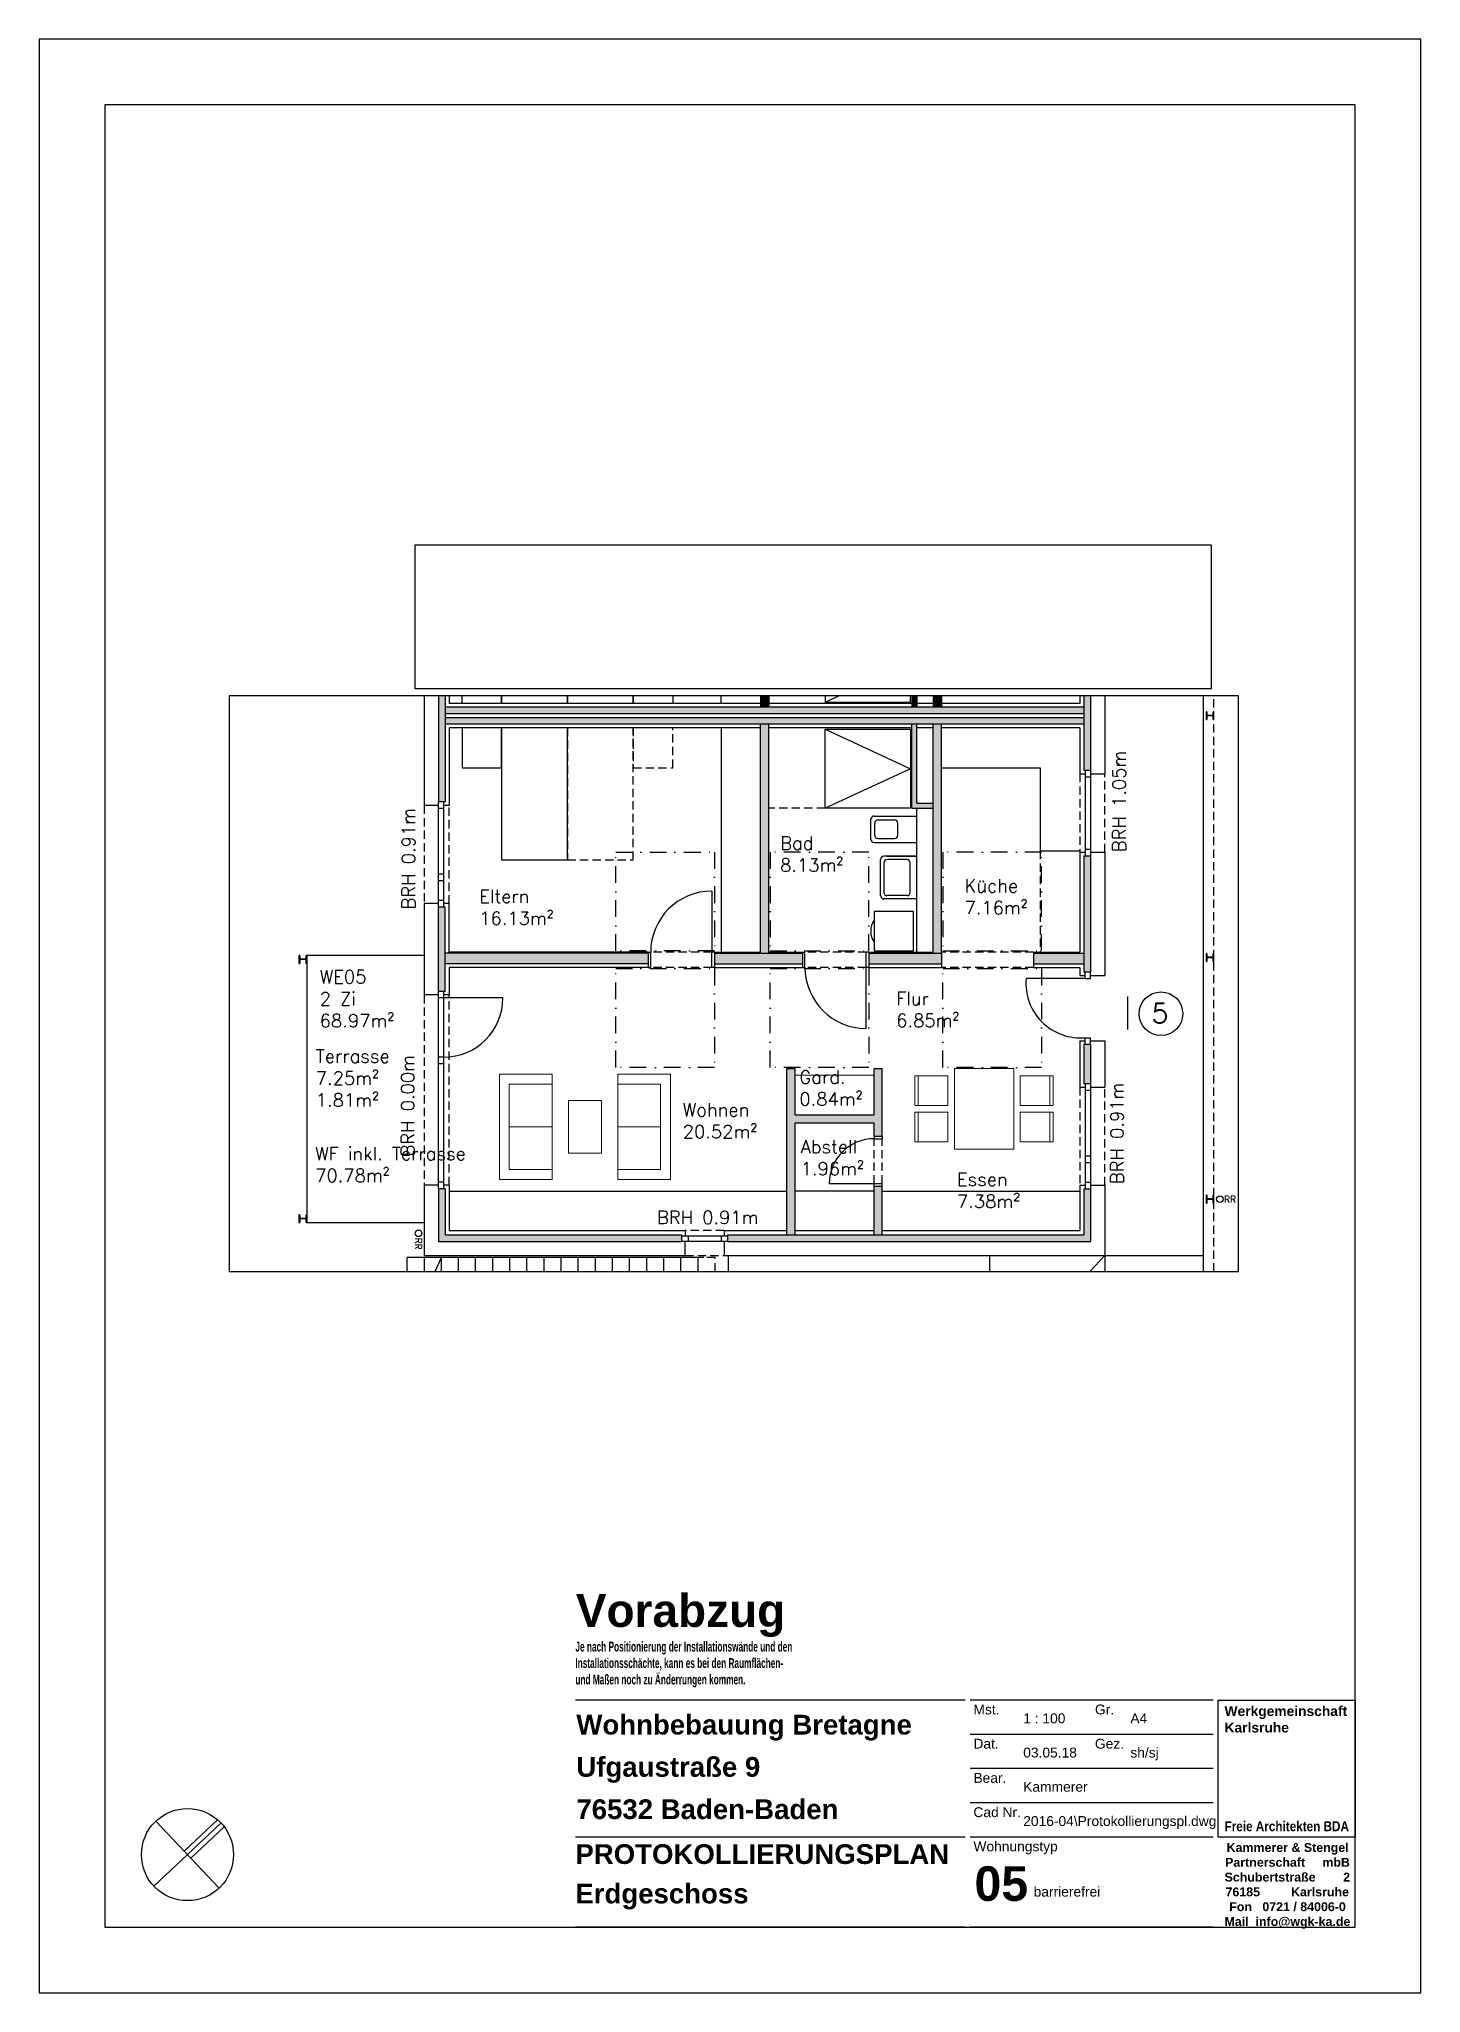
# Model space of a CAD drawing. Header units: metres. Extents: x -2868 to -408, y -3488 to 349.
# Drawn here: x -618.4 to -408.4, y 52.1 to 349.1 of the extents above; entities outside this region: 1.
import ezdxf

# ---------------------------------------------------------------- set-up
doc = ezdxf.new("R2010")
doc.units = ezdxf.units.M
doc.header["$LTSCALE"] = 0.02
doc.header["$XCLIPFRAME"] = 2
for name, pattern in [('AUSGEZOGEN', [0]), ('Strichpunkt', [25.4, 12.7, -6.35, 0, -6.35]), ('VERDECKT', [9.525, 6.35, -3.175]), ('Verdeckt2', [4.7625, 3.175, -1.5875])]:
    doc.linetypes.add(name, pattern=pattern)
for name, color, linetype in [('A--Layout-PLANKOPF', 7, 'AUSGEZOGEN'), ('A-Grundriss - Ansichtskante', 5, 'AUSGEZOGEN'), ('A-Grundriss - Bad', 4, 'AUSGEZOGEN'), ('A-Grundriss - Barrierefreiheit', 31, 'Strichpunkt'), ('A-Grundriss - Dämmung', 2, 'Continuous'), ('A-Grundriss - Fenster', 252, 'AUSGEZOGEN'), ('A-Grundriss - Fenster Sturz', 4, 'VERDECKT'), ('A-Grundriss - Küche', 4, 'AUSGEZOGEN'), ('A-Grundriss - Möbel', 252, 'AUSGEZOGEN'), ('A-Grundriss - Regenleitungen', 4, 'Continuous'), ('A-Grundriss - Regenleitungen Beschrif', 4, 'Continuous'), ('A-Grundriss - Sichtkante verdeckt', 7, 'VERDECKT'), ('A-Grundriss - Stützen-Laubengang', 3, 'AUSGEZOGEN'), ('A-Grundriss - Treppe', 4, 'AUSGEZOGEN'), ('A-Grundriss - Türen', 2, 'AUSGEZOGEN'), ('A-Grundriss - Wand', 3, 'AUSGEZOGEN'), ('A-Layout-Text', 250, 'Continuous'), ('A-Schraffur - Holzbau', 21, 'Continuous'), ('A-Schraffur - Trockenbau', 254, 'Continuous'), ('A-Text BRH', 4, 'Continuous'), ('A-Text Wohnfl', 4, 'Continuous'), ('A-Text Wohnungsnummer', 4, 'Continuous'), ('vermarktung-logo1_1_0', 7, 'Continuous')]:
    doc.layers.add(name, color=color, linetype=linetype)
doc.layers.add('A-Afenster', color=80, linetype='Continuous', plot=False)
doc.styles.add('Arial', font='arial.ttf')
doc.styles.add('ARIAL-FETT', font='arialbd.ttf', dxfattribs={"width": 0.6})
doc.styles.add('Romans', font='Romans.shx')
picture_1 = doc.add_image_def('image1.png', size_in_pixel=(4513, 4513))

# ---------------------------------------------------------------- blocks, each defined once
blk = doc.blocks.new('kopf (mbr)')
at = {"color": 7}
blk.add_line((-37.75, 10), (-10, 10), dxfattribs=at)
at = {"color": 2}
blk.add_lwpolyline([(-37.75, 56), (-10, 56), (-10, 28.25), (-37.75, 28.25)], close=True, dxfattribs=at)
at = {"color": 2, "insert": (-36.46, 54.79), "char_height": 2, "width": 25.2066, "attachment_point": 1, "style": 'ARIAL-FETT'}
blk.add_mtext('{\\W1;Werkgemeinschaft Karlsruhe \\P\\P\\P\\P\\P\\P\\W0.85;Freie Architekten BDA}', dxfattribs=at)
at = {"color": 252, "insert": (-36.5, 27.05), "char_height": 1.8, "width": 25.2921, "attachment_point": 1, "style": 'ARIAL-FETT'}
blk.add_mtext('\\pi0.45859;{\\W1;Kammerer & Stengel \\P\\pi0.15348;Partnerschaft     mbB \\P\\pi0.038063;Schubertstraße        2 \\P\\pi0.23636;76185         Karlsruhe \\P\\pi0.98963;Fon   0721 / 84006-0 \\P\\pi0.028854;Mail  info@wgk-ka.de}', dxfattribs=at)
blk = doc.blocks.new('Zeichnung_1_1', base_point=(0.5, 0.72))
at = {"layer": 'vermarktung-logo1_1_0'}
image = blk.add_image(picture_1, insert=(0.5, 0.72), size_in_units=(1.759, 1.759), dxfattribs=at)
image.set_boundary_path([(-0.5, -0.5), (4512.5, 4512.5)])

msp = doc.modelspace()

# ---------------------------------------------------------------- hatches: boundary and pattern name
at = {"layer": 'A-Schraffur - Holzbau', "ltscale": 10}
h = msp.add_hatch(color=5, dxfattribs=at)
h.dxf.hatch_style = 1
h.paths.add_polyline_path([(-459.56, 247.52), (-556.66, 247.52), (-556.66, 246.52), (-459.56, 246.52)])
h = msp.add_hatch(color=5, dxfattribs=at)
h.dxf.hatch_style = 1
h.paths.add_polyline_path([(-459.56, 245.92), (-556.66, 245.92), (-556.66, 244.92), (-459.56, 244.92)])
h = msp.add_hatch(color=5, dxfattribs=at)
h.dxf.hatch_style = 1
h.paths.add_polyline_path([(-458.56, 224.92), (-459.56, 224.92), (-459.56, 207.27), (-458.56, 207.27)])
h = msp.add_hatch(color=5, dxfattribs=at)
h.dxf.hatch_style = 1
h.paths.add_polyline_path([(-556.66, 217.12), (-557.66, 217.12), (-557.66, 204.32), (-556.66, 204.32)])
h = msp.add_hatch(color=5, dxfattribs=at)
h.dxf.hatch_style = 1
h.paths.add_polyline_path([(-525.81, 210.12), (-556.66, 210.12), (-556.66, 208.52), (-525.81, 208.52)])
h = msp.add_hatch(color=5, dxfattribs=at)
h.dxf.hatch_style = 1
h.paths.add_polyline_path([(-502.36, 210.12), (-515.71, 210.12), (-515.71, 208.52), (-502.36, 208.52)])
h = msp.add_hatch(color=5, dxfattribs=at)
h.dxf.hatch_style = 1
h.paths.add_polyline_path([(-481.21, 210.12), (-492.26, 210.12), (-492.26, 208.52), (-481.21, 208.52)])
h = msp.add_hatch(color=5, dxfattribs=at)
h.dxf.hatch_style = 1
h.paths.add_polyline_path([(-459.56, 210.12), (-467.21, 210.12), (-467.21, 208.52), (-459.56, 208.52)])
h = msp.add_hatch(color=5, dxfattribs=at)
h.dxf.hatch_style = 1
h.paths.add_polyline_path([(-458.56, 196.27), (-459.56, 196.27), (-459.56, 190.32), (-458.56, 190.32)])
h = msp.add_hatch(color=5, dxfattribs=at)
h.dxf.hatch_style = 1
h.paths.add_polyline_path([(-520.71, 167.32), (-556.66, 167.32), (-556.66, 174.32), (-557.66, 174.32), (-557.66, 166.32), (-520.71, 166.32)])
h = msp.add_hatch(color=5, dxfattribs=at)
h.dxf.hatch_style = 1
h.paths.add_polyline_path([(-458.56, 174.32), (-459.56, 174.32), (-459.56, 167.32), (-513.71, 167.32), (-513.71, 166.32), (-458.56, 166.32)])
at = {"layer": 'A-Schraffur - Trockenbau', "ltscale": 10}
h = msp.add_hatch(color=5, dxfattribs=at)
h.dxf.hatch_style = 1
h.paths.add_polyline_path([(-507.46, 244.92), (-508.71, 244.92), (-508.71, 210.12), (-507.46, 210.12)])
h = msp.add_hatch(color=5, dxfattribs=at)
h.dxf.hatch_style = 1
h.paths.add_polyline_path([(-482.46, 232.92), (-484.96, 232.92), (-484.96, 244.92), (-485.71, 244.92), (-485.71, 232.17), (-482.46, 232.17)])
h = msp.add_hatch(color=5, dxfattribs=at)
h.dxf.hatch_style = 1
h.paths.add_polyline_path([(-481.21, 244.92), (-482.46, 244.92), (-482.46, 210.12), (-481.21, 210.12)])
h = msp.add_hatch(color=5, dxfattribs=at)
h.dxf.hatch_style = 1
h.paths.add_polyline_path([(-490.21, 192.57), (-491.46, 192.57), (-491.46, 185.57), (-503.46, 185.57), (-503.46, 192.57), (-504.71, 192.57), (-504.71, 167.32), (-503.46, 167.32), (-503.46, 184.32), (-491.46, 184.32), (-491.46, 182.32), (-490.21, 182.32)])
h = msp.add_hatch(color=5, dxfattribs=at)
h.dxf.hatch_style = 1
h.paths.add_polyline_path([(-490.21, 174.72), (-491.46, 174.72), (-491.46, 167.32), (-490.21, 167.32)])
at = {"layer": 'A-Text Wohnungsnummer', "ltscale": 10}
h = msp.add_hatch(dxfattribs=at)
h.set_pattern_fill('ANGLE', color=256)
h.set_pattern_definition([(9e-15, (-5995.874, -810.78), (-1e-14, 69.85), [50.8, -19.05]), (90, (-5995.874, -810.78), (-69.85, -7e-15), [50.8, -19.05])])
h.paths.add_polyline_path([(-455.44, 201.03), (-452.94, 203.53), (-452.94, 198.53)])

# ---------------------------------------------------------------- linework, layer by layer
at = {"layer": 'A--Layout-PLANKOPF'}
for p, q in [((-477.6, 96.57), (-536.85, 96.57)), ((-439.92, 96.57), (-476.85, 96.57)), ((-439.92, 91.37), (-476.85, 91.37)), ((-439.92, 86.17), (-476.85, 86.17)), ((-439.92, 80.97), (-476.85, 80.97)), ((-477.6, 75.76), (-536.85, 75.76)), ((-439.92, 75.76), (-476.85, 75.76)), ((-477.6, 62.07), (-536.85, 62.07)), ((-439.92, 62.07), (-476.85, 62.07))]:
    msp.add_line(p, q, dxfattribs=at)
at = {"layer": 'A-Afenster'}
for points in [[(-618.35, 52.07), (-408.35, 52.07), (-408.35, 349.07), (-618.35, 349.07)], [(-608.35, 62.07), (-418.35, 62.07), (-418.35, 339.07), (-608.35, 339.07)]]:
    msp.add_lwpolyline(points, close=True, dxfattribs=at)
at = {"layer": 'A-Afenster', "linetype": 'Continuous'}
for points in [[(-561.25, 250.37), (-440.18, 250.37), (-440.18, 272.12), (-561.25, 272.12)], [(-589.48, 161.75), (-436.1, 161.75), (-436.1, 249.24), (-589.48, 249.24)]]:
    msp.add_lwpolyline(points, close=True, dxfattribs=at)
at = {"layer": 'A-Grundriss - Ansichtskante', "ltscale": 10}
for p, q in [((-441.41, 161.75), (-441.41, 249.24)), ((-513.61, 164.17), (-513.61, 161.75)), ((-473.91, 164.17), (-473.91, 161.75)), ((-458.65, 161.75), (-456.41, 164.17)), ((-456.41, 164.17), (-441.41, 164.17)), ((-456.41, 164.17), (-456.41, 161.75))]:
    msp.add_line(p, q, dxfattribs=at)
at = {"layer": 'A-Grundriss - Ansichtskante', "linetype": 'VERDECKT', "ltscale": 10}
msp.add_line((-439.81, 161.75), (-439.81, 249.24), dxfattribs=at)
at = {"layer": 'A-Grundriss - Ansichtskante', "ltscale": 10}
msp.add_lwpolyline([(-559.81, 209.77), (-577.66, 209.77), (-577.66, 169.17), (-559.81, 169.17)], dxfattribs=at)
at = {"layer": 'A-Grundriss - Bad', "linetype": 'VERDECKT', "ltscale": 10}
msp.add_line((-498.91, 232.17), (-507.46, 232.17), dxfattribs=at)
at = {"layer": 'A-Grundriss - Bad', "ltscale": 10}
for p, q in [((-484.96, 210.27), (-484.96, 232.17)), ((-491.96, 227.47), (-491.96, 230.47)), ((-491.46, 230.97), (-484.96, 230.97)), ((-491.36, 228.07), (-491.36, 229.87)), ((-490.86, 230.37), (-488.36, 230.37)), ((-487.86, 228.07), (-487.86, 229.87)), ((-491.46, 226.97), (-484.96, 226.97)), ((-490.86, 227.57), (-488.36, 227.57)), ((-490.46, 218.87), (-490.46, 224.37)), ((-484.96, 224.87), (-489.96, 224.87)), ((-489.96, 223.87), (-489.96, 219.37)), ((-489.46, 224.87), (-484.96, 224.87)), ((-486.46, 224.37), (-489.46, 224.37)), ((-485.96, 219.37), (-485.96, 223.87)), ((-484.96, 218.37), (-489.96, 218.37)), ((-486.46, 218.87), (-489.46, 218.87))]:
    msp.add_line(p, q, dxfattribs=at)
for points in [[(-498.91, 249.24), (-498.91, 248.27), (-485.91, 248.27), (-485.91, 249.24)], [(-498.91, 248.27), (-496.82, 249.24)], [(-498.91, 244.17), (-485.91, 238.17), (-498.91, 232.17)]]:
    msp.add_lwpolyline(points, dxfattribs=at)
for points in [[(-498.91, 244.17), (-485.91, 244.17), (-485.91, 232.17), (-498.91, 232.17)], [(-485.46, 210.47), (-485.46, 216.47), (-491.46, 216.47), (-491.46, 210.47)]]:
    msp.add_lwpolyline(points, close=True, dxfattribs=at)
for centre, radius, start, end in [((-491.46, 230.47), 0.5, 90, 180), ((-490.86, 229.87), 0.5, 90, 180), ((-488.36, 229.87), 0.5, 0, 90), ((-491.46, 227.47), 0.5, 180, 270), ((-490.86, 228.07), 0.5, 180, 270), ((-488.36, 228.07), 0.5, 270, 0), ((-489.96, 224.37), 0.5, 90, 180), ((-489.46, 223.87), 0.5, 90, 180), ((-486.46, 223.87), 0.5, 0, 90), ((-489.96, 218.87), 0.5, 180, 270), ((-489.46, 219.37), 0.5, 180, 270), ((-486.46, 219.37), 0.5, 270, 0), ((-488.96, 213.47), 3, 146.4427, 213.5573)]:
    msp.add_arc(centre, radius, start, end, dxfattribs=at)
at = {"layer": 'A-Grundriss - Barrierefreiheit', "ltscale": 10}
for points in [[(-515.71, 225.47), (-515.71, 210.47), (-530.71, 210.47), (-530.71, 225.47)], [(-492.26, 210.47), (-492.26, 225.47), (-507.26, 225.47), (-507.26, 210.47)], [(-466.01, 210.47), (-466.01, 225.47), (-481.01, 225.47), (-481.01, 210.47)], [(-515.71, 207.77), (-515.71, 192.77), (-530.71, 192.77), (-530.71, 207.77)], [(-492.26, 207.77), (-492.26, 192.77), (-507.26, 192.77), (-507.26, 207.77)], [(-466.01, 207.77), (-466.01, 192.77), (-481.01, 192.77), (-481.01, 207.77)]]:
    msp.add_lwpolyline(points, close=True, dxfattribs=at)
at = {"layer": 'A-Grundriss - Dämmung', "ltscale": 10}
for p, q in [((-559.81, 249.24), (-559.81, 232.57)), ((-556.01, 249.24), (-556.01, 248.07)), ((-508.71, 248.07), (-556.01, 248.07)), ((-485.71, 248.07), (-507.46, 248.07)), ((-482.46, 248.07), (-484.96, 248.07)), ((-460.21, 248.07), (-481.21, 248.07)), ((-460.21, 249.24), (-460.21, 248.07)), ((-456.41, 249.24), (-456.41, 237.37)), ((-556.01, 244.37), (-556.01, 232.57)), ((-508.71, 244.37), (-556.01, 244.37)), ((-485.71, 244.37), (-507.46, 244.37)), ((-482.46, 244.37), (-484.96, 244.37)), ((-460.21, 244.37), (-481.21, 244.37)), ((-460.21, 244.37), (-460.21, 237.37)), ((-460.21, 237.37), (-459.36, 237.37)), ((-458.56, 237.37), (-456.41, 237.37)), ((-557.66, 232.57), (-559.81, 232.57)), ((-556.01, 232.57), (-556.86, 232.57)), ((-460.21, 225.47), (-460.21, 210.27)), ((-460.21, 225.47), (-459.36, 225.47)), ((-458.56, 225.47), (-456.41, 225.47)), ((-456.41, 225.47), (-456.41, 206.72)), ((-559.81, 217.67), (-559.81, 203.77)), ((-557.66, 217.67), (-559.81, 217.67)), ((-556.01, 217.67), (-556.86, 217.67)), ((-556.01, 210.27), (-556.01, 217.67)), ((-525.81, 210.27), (-556.01, 210.27)), ((-556.01, 207.97), (-556.01, 203.77)), ((-525.81, 207.97), (-556.01, 207.97)), ((-525.81, 210.27), (-525.81, 210.12)), ((-525.81, 208.52), (-525.81, 207.97)), ((-515.71, 210.27), (-515.71, 210.12)), ((-515.71, 210.27), (-508.71, 210.27)), ((-515.71, 208.52), (-515.71, 207.97)), ((-515.71, 207.97), (-502.36, 207.97)), ((-507.46, 210.27), (-502.36, 210.27)), ((-502.36, 210.27), (-502.36, 210.12)), ((-502.36, 208.52), (-502.36, 207.97)), ((-492.26, 210.27), (-482.46, 210.27)), ((-492.26, 210.27), (-492.26, 210.12)), ((-492.26, 208.52), (-492.26, 207.97)), ((-492.26, 207.97), (-481.21, 207.97)), ((-481.21, 208.52), (-481.21, 207.97)), ((-467.21, 210.27), (-460.21, 210.27)), ((-467.21, 210.27), (-467.21, 210.12)), ((-467.21, 208.52), (-467.21, 207.97)), ((-467.21, 207.97), (-460.21, 207.97)), ((-460.21, 207.97), (-460.21, 206.72)), ((-460.21, 206.72), (-459.36, 206.72)), ((-458.56, 206.72), (-456.41, 206.72)), ((-557.66, 203.77), (-559.81, 203.77)), ((-556.01, 203.77), (-556.86, 203.77)), ((-460.21, 196.82), (-459.36, 196.82)), ((-460.21, 196.82), (-460.21, 189.77)), ((-458.56, 196.82), (-456.41, 196.82)), ((-456.41, 196.82), (-456.41, 189.77)), ((-460.21, 189.77), (-459.36, 189.77)), ((-458.56, 189.77), (-456.41, 189.77)), ((-559.81, 174.87), (-559.81, 164.17)), ((-557.66, 174.87), (-559.81, 174.87)), ((-556.01, 174.87), (-556.86, 174.87)), ((-556.01, 174.87), (-556.01, 167.97)), ((-460.21, 174.87), (-460.21, 167.97)), ((-460.21, 174.87), (-459.36, 174.87)), ((-458.56, 174.87), (-456.41, 174.87)), ((-456.41, 174.87), (-456.41, 164.17)), ((-556.01, 167.97), (-520.16, 167.97)), ((-520.16, 167.97), (-520.16, 167.12)), ((-520.16, 164.17), (-520.16, 166.32)), ((-514.26, 167.97), (-504.71, 167.97)), ((-514.26, 167.97), (-514.26, 167.12)), ((-514.26, 166.32), (-514.26, 164.17)), ((-503.46, 167.97), (-491.46, 167.97)), ((-490.21, 167.97), (-460.21, 167.97)), ((-559.81, 164.17), (-520.16, 164.17)), ((-514.26, 164.17), (-456.41, 164.17))]:
    msp.add_line(p, q, dxfattribs=at)
at = {"layer": 'A-Grundriss - Fenster', "ltscale": 10}
for p, q in [((-459.36, 237.92), (-459.36, 224.92)), ((-458.56, 237.92), (-458.56, 224.92)), ((-459.36, 236.92), (-458.56, 236.92)), ((-557.66, 217.12), (-557.66, 233.12)), ((-556.86, 232.12), (-557.66, 232.12)), ((-556.86, 217.12), (-556.86, 233.12)), ((-459.36, 225.92), (-458.56, 225.92)), ((-556.86, 222.12), (-557.66, 222.12)), ((-556.86, 221.12), (-557.66, 221.12)), ((-556.86, 218.12), (-557.66, 218.12)), ((-557.66, 174.32), (-557.66, 204.32)), ((-556.86, 203.32), (-557.66, 203.32)), ((-556.86, 174.32), (-556.86, 204.32)), ((-547.86, 203.32), (-556.86, 203.32)), ((-556.86, 194.32), (-557.66, 194.32)), ((-556.86, 193.32), (-557.66, 193.32)), ((-459.36, 190.32), (-459.36, 174.32)), ((-458.56, 190.32), (-458.56, 174.32)), ((-459.36, 189.32), (-458.56, 189.32)), ((-459.36, 179.32), (-458.56, 179.32)), ((-459.36, 178.32), (-458.56, 178.32)), ((-556.86, 175.32), (-557.66, 175.32)), ((-459.36, 175.32), (-458.56, 175.32)), ((-513.71, 167.12), (-520.71, 167.12)), ((-513.71, 166.32), (-520.71, 166.32)), ((-519.71, 167.12), (-519.71, 166.32)), ((-514.71, 167.12), (-514.71, 166.32))]:
    msp.add_line(p, q, dxfattribs=at)
msp.add_arc((-556.86, 203.32), 9, 270, 0, dxfattribs=at)
at = {"layer": 'A-Grundriss - Fenster Sturz', "ltscale": 10}
for p, q in [((-460.21, 237.37), (-460.21, 225.47)), ((-456.41, 225.47), (-456.41, 237.37)), ((-559.81, 232.57), (-559.81, 217.67)), ((-556.01, 217.67), (-556.01, 232.57)), ((-556.01, 217.67), (-556.01, 232.57)), ((-559.81, 203.77), (-559.81, 174.87)), ((-556.01, 174.87), (-556.01, 203.77)), ((-460.21, 189.77), (-460.21, 174.87)), ((-456.41, 174.87), (-456.41, 189.77)), ((-514.26, 167.97), (-520.16, 167.97)), ((-520.16, 164.17), (-514.26, 164.17))]:
    msp.add_line(p, q, dxfattribs=at)
at = {"layer": 'A-Grundriss - Küche', "ltscale": 10}
for p, q in [((-481.21, 238.32), (-466.21, 238.32)), ((-466.21, 238.32), (-466.21, 225.67)), ((-466.21, 225.67), (-460.21, 225.67))]:
    msp.add_line(p, q, dxfattribs=at)
at = {"layer": 'A-Grundriss - Küche', "linetype": 'VERDECKT', "ltscale": 10}
msp.add_line((-466.21, 225.67), (-466.21, 210.27), dxfattribs=at)
at = {"layer": 'A-Grundriss - Möbel', "ltscale": 10}
for p, q in [((-514.71, 248.07), (-514.71, 249.24)), ((-514.71, 244.37), (-514.71, 210.27)), ((-556.06, 173.97), (-504.71, 173.97)), ((-491.46, 173.97), (-503.46, 173.97)), ((-490.21, 173.97), (-460.21, 173.97))]:
    msp.add_line(p, q, dxfattribs=at)
at = {"layer": 'A-Grundriss - Möbel', "linetype": 'Continuous', "lineweight": 18, "ltscale": 100}
for p, q in [((-548.4, 191.72), (-540.4, 191.72)), ((-548.4, 175.72), (-548.4, 191.72)), ((-546.9, 190.22), (-540.4, 190.22)), ((-546.9, 190.22), (-540.4, 190.22)), ((-546.9, 177.22), (-546.9, 190.22)), ((-540.4, 175.72), (-540.4, 191.72)), ((-522.4, 191.72), (-530.4, 191.72)), ((-530.4, 175.72), (-530.4, 191.72)), ((-523.9, 190.22), (-530.4, 190.22)), ((-523.9, 190.22), (-530.4, 190.22)), ((-523.9, 177.22), (-523.9, 190.22)), ((-522.4, 175.72), (-522.4, 191.72)), ((-503.46, 191.57), (-491.46, 191.57)), ((-485.24, 191.46), (-480.24, 191.46)), ((-485.24, 186.96), (-485.24, 191.46)), ((-484.74, 191.46), (-484.74, 186.96)), ((-480.24, 191.46), (-480.24, 186.96)), ((-479.24, 192.57), (-479.24, 180.35)), ((-479.24, 192.57), (-470.24, 192.57)), ((-470.24, 180.35), (-470.24, 192.57)), ((-469.24, 191.46), (-469.24, 186.96)), ((-464.24, 191.46), (-469.24, 191.46)), ((-464.74, 191.46), (-464.74, 186.96)), ((-464.24, 186.96), (-464.24, 191.46)), ((-537.9, 179.72), (-537.9, 187.72)), ((-532.9, 187.72), (-537.9, 187.72)), ((-532.9, 179.72), (-532.9, 187.72)), ((-480.24, 186.96), (-485.24, 186.96)), ((-485.24, 185.96), (-480.24, 185.96)), ((-485.24, 181.46), (-485.24, 185.96)), ((-484.74, 185.96), (-484.74, 181.46)), ((-480.24, 185.96), (-480.24, 181.46)), ((-469.24, 186.96), (-464.24, 186.96)), ((-469.24, 185.96), (-469.24, 181.46)), ((-464.24, 185.96), (-469.24, 185.96)), ((-464.74, 185.96), (-464.74, 181.46)), ((-464.24, 181.46), (-464.24, 185.96)), ((-546.9, 183.72), (-540.4, 183.72)), ((-523.9, 183.72), (-530.4, 183.72)), ((-480.24, 181.46), (-485.24, 181.46)), ((-469.24, 181.46), (-464.24, 181.46)), ((-532.9, 179.72), (-537.9, 179.72)), ((-479.24, 180.35), (-470.24, 180.35)), ((-548.4, 175.72), (-540.4, 175.72)), ((-546.9, 177.22), (-540.4, 177.22)), ((-523.9, 177.22), (-530.4, 177.22)), ((-522.4, 175.72), (-530.4, 175.72))]:
    msp.add_line(p, q, dxfattribs=at)
at = {"layer": 'A-Grundriss - Möbel', "ltscale": 10}
for points in [[(-548.06, 249.24), (-548.06, 248.07), (-554.06, 248.07), (-554.06, 249.24)], [(-538.06, 249.24), (-538.06, 248.07), (-548.06, 248.07), (-548.06, 249.24)]]:
    msp.add_lwpolyline(points, dxfattribs=at)
at = {"layer": 'A-Grundriss - Möbel', "linetype": 'Verdeckt2', "ltscale": 20}
for points in [[(-528.06, 249.24), (-528.06, 248.07), (-538.06, 248.07), (-538.06, 249.24)], [(-522.06, 249.24), (-522.06, 248.07), (-528.06, 248.07), (-528.06, 249.24)]]:
    msp.add_lwpolyline(points, dxfattribs=at)
at = {"layer": 'A-Grundriss - Möbel', "ltscale": 10}
for points in [[(-548.06, 238.32), (-548.06, 244.37), (-554.06, 244.37), (-554.06, 238.32)], [(-538.06, 224.32), (-538.06, 244.37), (-548.06, 244.37), (-548.06, 224.32)]]:
    msp.add_lwpolyline(points, close=True, dxfattribs=at)
at = {"layer": 'A-Grundriss - Möbel', "linetype": 'Verdeckt2', "ltscale": 20}
for points in [[(-528.06, 224.32), (-528.06, 244.37), (-538.06, 244.37), (-538.06, 224.32)], [(-522.06, 238.32), (-522.06, 244.37), (-528.06, 244.37), (-528.06, 238.32)]]:
    msp.add_lwpolyline(points, close=True, dxfattribs=at)
at = {"layer": 'A-Grundriss - Regenleitungen', "ltscale": 10}
for centre in [(-438.91, 172.72), (-560.71, 167.54)]:
    msp.add_circle(centre, 0.5, dxfattribs=at)
at = {"layer": 'A-Grundriss - Sichtkante verdeckt', "ltscale": 10}
for p, q in [((-516.11, 210.27), (-525.41, 210.27)), ((-516.11, 207.97), (-525.41, 207.97)), ((-492.66, 210.27), (-501.96, 210.27)), ((-492.66, 207.97), (-501.96, 207.97)), ((-467.21, 210.27), (-481.21, 210.27)), ((-467.21, 207.97), (-481.21, 207.97)), ((-491.46, 175.12), (-491.46, 181.92)), ((-490.21, 175.12), (-490.21, 181.92))]:
    msp.add_line(p, q, dxfattribs=at)
at = {"layer": 'A-Grundriss - Stützen-Laubengang', "ltscale": 10}
for p, q in [((-440.9, 246.82), (-441.01, 246.82)), ((-441.01, 246.82), (-441.01, 245.62)), ((-440.9, 246.82), (-440.9, 246.38)), ((-439.92, 246.38), (-439.92, 246.82)), ((-439.81, 246.82), (-439.92, 246.82)), ((-439.81, 245.62), (-439.81, 246.82)), ((-441.01, 245.62), (-440.9, 245.62)), ((-440.9, 246.07), (-440.9, 245.62)), ((-440.04, 246.26), (-440.78, 246.26)), ((-440.04, 246.19), (-440.78, 246.19)), ((-439.92, 245.62), (-439.92, 246.07)), ((-439.92, 245.62), (-439.81, 245.62)), ((-578.75, 209.77), (-578.86, 209.77)), ((-578.86, 209.77), (-578.86, 208.57)), ((-578.86, 208.57), (-578.75, 208.57)), ((-578.75, 209.77), (-578.75, 209.33)), ((-578.75, 209.02), (-578.75, 208.57)), ((-577.89, 209.21), (-578.63, 209.21)), ((-577.89, 209.14), (-578.63, 209.14)), ((-577.77, 209.33), (-577.77, 209.77)), ((-577.66, 209.77), (-577.77, 209.77)), ((-577.77, 208.57), (-577.77, 209.02)), ((-577.77, 208.57), (-577.66, 208.57)), ((-577.66, 208.57), (-577.66, 209.77)), ((-440.9, 210.07), (-441.01, 210.07)), ((-441.01, 210.07), (-441.01, 208.87)), ((-441.01, 208.87), (-440.9, 208.87)), ((-440.9, 210.07), (-440.9, 209.63)), ((-440.9, 209.32), (-440.9, 208.87)), ((-440.04, 209.51), (-440.78, 209.51)), ((-440.04, 209.44), (-440.78, 209.44)), ((-439.92, 209.63), (-439.92, 210.07)), ((-439.81, 210.07), (-439.92, 210.07)), ((-439.92, 208.87), (-439.92, 209.32)), ((-439.92, 208.87), (-439.81, 208.87)), ((-439.81, 208.87), (-439.81, 210.07)), ((-440.9, 173.32), (-441.01, 173.32)), ((-441.01, 173.32), (-441.01, 172.12)), ((-440.9, 173.32), (-440.9, 172.88)), ((-440.9, 172.57), (-440.9, 172.12)), ((-440.04, 172.76), (-440.78, 172.76)), ((-440.04, 172.69), (-440.78, 172.69)), ((-439.92, 172.88), (-439.92, 173.32)), ((-439.81, 173.32), (-439.92, 173.32)), ((-439.92, 172.12), (-439.92, 172.57)), ((-439.81, 172.12), (-439.81, 173.32)), ((-578.75, 170.37), (-578.86, 170.37)), ((-578.86, 170.37), (-578.86, 169.17)), ((-578.75, 170.37), (-578.75, 169.93)), ((-578.75, 169.62), (-578.75, 169.17)), ((-577.89, 169.81), (-578.63, 169.81)), ((-577.89, 169.74), (-578.63, 169.74)), ((-577.77, 169.93), (-577.77, 170.37)), ((-577.66, 170.37), (-577.77, 170.37)), ((-577.77, 169.17), (-577.77, 169.62)), ((-577.66, 169.17), (-577.66, 170.37)), ((-441.01, 172.12), (-440.9, 172.12)), ((-439.92, 172.12), (-439.81, 172.12)), ((-578.86, 169.17), (-578.75, 169.17)), ((-577.77, 169.17), (-577.66, 169.17))]:
    msp.add_line(p, q, dxfattribs=at)
for centre, start, end in [((-440.78, 246.38), 180, 270), ((-440.78, 246.07), 90, 180), ((-440.04, 246.38), 270, 0), ((-440.04, 246.07), 0, 90), ((-578.63, 209.33), 180, 270), ((-578.63, 209.02), 90, 180), ((-577.89, 209.33), 270, 0), ((-577.89, 209.02), 0, 90), ((-440.78, 209.63), 180, 270), ((-440.78, 209.32), 90, 180), ((-440.04, 209.63), 270, 0), ((-440.04, 209.32), 0, 90), ((-440.78, 172.88), 180, 270), ((-440.78, 172.57), 90, 180), ((-440.04, 172.88), 270, 0), ((-440.04, 172.57), 0, 90), ((-578.63, 169.93), 180, 270), ((-578.63, 169.62), 90, 180), ((-577.89, 169.93), 270, 0), ((-577.89, 169.62), 0, 90)]:
    msp.add_arc(centre, 0.12, start, end, dxfattribs=at)
at = {"layer": 'A-Grundriss - Treppe', "ltscale": 10}
for p, q in [((-517.31, 163.85), (-562.41, 163.85)), ((-562.41, 161.75), (-562.41, 163.85)), ((-559.76, 161.75), (-559.76, 163.85)), ((-558.15, 161.75), (-557.21, 163.85)), ((-557.21, 161.75), (-557.21, 163.85)), ((-554.61, 161.75), (-554.61, 163.85)), ((-552.01, 161.75), (-552.01, 163.85)), ((-549.41, 161.75), (-549.41, 163.85)), ((-546.81, 161.75), (-546.81, 163.85)), ((-544.21, 161.75), (-544.21, 163.85)), ((-541.61, 161.75), (-541.61, 163.85)), ((-539.01, 161.75), (-539.01, 163.85)), ((-536.41, 161.75), (-536.41, 163.85)), ((-533.81, 161.75), (-533.81, 163.85)), ((-531.21, 161.75), (-531.21, 163.85)), ((-528.61, 161.75), (-528.61, 163.85)), ((-526.01, 161.75), (-526.01, 163.85)), ((-523.41, 161.75), (-523.41, 163.85)), ((-520.81, 161.75), (-520.81, 163.85)), ((-518.21, 161.75), (-518.21, 163.85))]:
    msp.add_line(p, q, dxfattribs=at)
at = {"layer": 'A-Grundriss - Treppe', "linetype": 'VERDECKT', "ltscale": 10}
for p, q in [((-515.61, 163.85), (-517.31, 163.85)), ((-515.61, 161.75), (-515.61, 163.85))]:
    msp.add_line(p, q, dxfattribs=at)
at = {"layer": 'A-Grundriss - Türen', "ltscale": 10}
for p, q in [((-516.11, 219.57), (-516.11, 210.27)), ((-525.81, 210.27), (-525.41, 210.27)), ((-525.81, 207.97), (-525.41, 207.97)), ((-525.41, 207.97), (-525.41, 210.27)), ((-516.11, 207.97), (-516.11, 210.27)), ((-515.71, 210.27), (-516.11, 210.27)), ((-515.71, 207.97), (-516.11, 207.97)), ((-502.36, 210.27), (-501.96, 210.27)), ((-502.36, 207.97), (-501.96, 207.97)), ((-501.96, 207.97), (-501.96, 210.27)), ((-492.66, 207.97), (-492.66, 210.27)), ((-492.26, 210.27), (-492.66, 210.27)), ((-492.26, 207.97), (-492.66, 207.97)), ((-492.66, 198.67), (-492.66, 207.97)), ((-459.36, 206.27), (-468.36, 206.27)), ((-459.36, 206.27), (-459.36, 207.27)), ((-459.36, 206.27), (-458.56, 206.27)), ((-458.56, 206.27), (-458.56, 207.27)), ((-459.36, 196.27), (-459.36, 197.27)), ((-459.36, 197.27), (-458.56, 197.27)), ((-458.56, 196.27), (-458.56, 197.27)), ((-491.46, 182.32), (-491.46, 181.92)), ((-491.46, 181.92), (-490.21, 181.92)), ((-490.21, 182.32), (-490.21, 181.92)), ((-498.26, 175.12), (-491.46, 175.12)), ((-491.46, 175.12), (-490.21, 175.12)), ((-491.46, 174.72), (-491.46, 175.12)), ((-490.21, 174.72), (-490.21, 175.12))]:
    msp.add_line(p, q, dxfattribs=at)
for centre, radius, start, end in [((-516.11, 210.27), 9.3, 90, 180), ((-492.66, 207.97), 9.3, 180, 270), ((-460.08, 205.55), 8.31, 174.9967, 275.0033), ((-491.46, 175.12), 6.8, 90, 180)]:
    msp.add_arc(centre, radius, start, end, dxfattribs=at)
at = {"layer": 'A-Grundriss - Wand', "ltscale": 10}
for p, q in [((-557.66, 249.24), (-557.66, 233.12)), ((-556.66, 249.24), (-556.66, 233.12)), ((-459.56, 247.52), (-556.66, 247.52)), ((-459.56, 246.52), (-556.66, 246.52)), ((-508.71, 249.24), (-508.71, 247.52)), ((-507.46, 249.24), (-507.46, 247.52)), ((-485.71, 249.24), (-485.71, 247.52)), ((-484.96, 249.24), (-484.96, 247.52)), ((-482.46, 249.24), (-482.46, 247.52)), ((-481.21, 249.24), (-481.21, 247.52)), ((-459.56, 249.24), (-459.56, 237.92)), ((-458.56, 249.24), (-458.56, 237.92)), ((-459.56, 245.92), (-556.66, 245.92)), ((-459.56, 244.92), (-556.66, 244.92)), ((-508.71, 210.12), (-508.71, 244.92)), ((-507.46, 210.12), (-507.46, 244.92)), ((-485.71, 232.17), (-485.71, 244.92)), ((-484.96, 232.92), (-484.96, 244.92)), ((-482.46, 210.12), (-482.46, 244.92)), ((-481.21, 210.12), (-481.21, 244.92)), ((-459.56, 237.92), (-458.56, 237.92)), ((-556.66, 233.12), (-557.66, 233.12)), ((-485.71, 232.17), (-482.46, 232.17)), ((-484.96, 232.92), (-482.46, 232.92)), ((-459.56, 224.92), (-459.56, 207.27)), ((-459.56, 224.92), (-458.56, 224.92)), ((-458.56, 224.92), (-458.56, 207.27)), ((-556.66, 217.12), (-557.66, 217.12)), ((-557.66, 204.32), (-557.66, 217.12)), ((-556.66, 204.32), (-556.66, 217.12)), ((-525.81, 210.12), (-556.66, 210.12)), ((-525.81, 208.52), (-556.66, 208.52)), ((-525.81, 210.12), (-525.81, 208.52)), ((-515.71, 210.12), (-515.71, 208.52)), ((-515.71, 210.12), (-502.36, 210.12)), ((-515.71, 208.52), (-502.36, 208.52)), ((-502.36, 210.12), (-502.36, 208.52)), ((-492.26, 210.12), (-481.21, 210.12)), ((-492.26, 210.12), (-492.26, 208.52)), ((-492.26, 208.52), (-481.21, 208.52)), ((-481.21, 210.12), (-481.21, 208.52)), ((-467.21, 210.12), (-459.56, 210.12)), ((-467.21, 210.12), (-467.21, 208.52)), ((-467.21, 208.52), (-459.56, 208.52)), ((-459.56, 207.27), (-458.56, 207.27)), ((-556.66, 204.32), (-557.66, 204.32)), ((-459.56, 196.27), (-459.56, 190.32)), ((-459.56, 196.27), (-458.56, 196.27)), ((-458.56, 196.27), (-458.56, 190.32)), ((-504.71, 167.32), (-504.71, 192.57)), ((-504.71, 192.57), (-503.46, 192.57)), ((-503.46, 185.57), (-503.46, 192.57)), ((-491.46, 192.57), (-490.21, 192.57)), ((-491.46, 185.57), (-491.46, 192.57)), ((-490.21, 182.32), (-490.21, 192.57)), ((-459.56, 190.32), (-458.56, 190.32)), ((-503.46, 185.57), (-491.46, 185.57)), ((-503.46, 167.32), (-503.46, 184.32)), ((-503.46, 184.32), (-491.46, 184.32)), ((-491.46, 182.32), (-491.46, 184.32)), ((-491.46, 182.32), (-490.21, 182.32)), ((-557.66, 174.32), (-557.66, 166.32)), ((-556.66, 174.32), (-557.66, 174.32)), ((-556.66, 174.32), (-556.66, 167.32)), ((-491.46, 167.32), (-491.46, 174.72)), ((-491.46, 174.72), (-490.21, 174.72)), ((-490.21, 167.32), (-490.21, 174.72)), ((-459.56, 174.32), (-459.56, 167.32)), ((-459.56, 174.32), (-458.56, 174.32)), ((-458.56, 174.32), (-458.56, 166.32)), ((-557.66, 166.32), (-520.71, 166.32)), ((-556.66, 167.32), (-520.71, 167.32)), ((-520.71, 167.32), (-520.71, 166.32)), ((-513.71, 167.32), (-459.56, 167.32)), ((-513.71, 167.32), (-513.71, 166.32)), ((-513.71, 166.32), (-458.56, 166.32))]:
    msp.add_line(p, q, dxfattribs=at)
at = {"layer": 'A-Layout-Text'}
for p, q in [((-600.9, 68.3), (-590.71, 77.9)), ((-591.01, 68), (-600.6, 78.2)), ((-596.32, 73.64), (-591.25, 78.41)), ((-595.29, 72.55), (-590.22, 77.32))]:
    msp.add_line(p, q, dxfattribs=at)
msp.add_circle((-595.8, 73.1), 7, dxfattribs=at)
at = {"layer": 'A-Schraffur - Holzbau', "color": 5, "ltscale": 10}
for points in [[(-557.66, 249.24), (-557.27, 249.24), (-557.66, 233.12), (-556.66, 233.12)], [(-557.27, 249.24), (-556.66, 249.24), (-557.27, 249.24), (-556.66, 233.12)], [(-459.56, 249.24), (-459.24, 249.24), (-459.56, 237.92), (-458.56, 237.92)], [(-459.24, 249.24), (-458.56, 249.24), (-459.24, 249.24), (-458.56, 237.92)]]:
    msp.add_solid(points, dxfattribs=at)
at = {"layer": 'A-Schraffur - Trockenbau', "color": 5, "ltscale": 10}
for points in [[(-508.71, 249.24), (-507.52, 249.24), (-508.71, 247.52), (-507.46, 247.52)], [(-507.52, 249.24), (-507.46, 249.24), (-507.52, 249.24), (-507.46, 247.52)], [(-485.71, 249.24), (-485.07, 249.24), (-485.71, 247.52), (-484.96, 247.52)], [(-485.07, 249.24), (-484.96, 249.24), (-485.07, 249.24), (-484.96, 247.52)], [(-482.46, 249.24), (-481.27, 249.24), (-482.46, 247.52), (-481.21, 247.52)], [(-481.27, 249.24), (-481.21, 249.24), (-481.27, 249.24), (-481.21, 247.52)]]:
    msp.add_solid(points, dxfattribs=at)
at = {"layer": 'A-Text Wohnungsnummer', "ltscale": 10}
msp.add_line((-452.94, 203.53), (-452.94, 198.53), dxfattribs=at)
msp.add_circle((-447.86, 200.92), 3.31, dxfattribs=at)

# ---------------------------------------------------------------- block references
at = {"linetype": 'Continuous', "ltscale": 10, "xscale": 10, "yscale": 10}
msp.add_blockref('Zeichnung_1_1', (-2868.29, -3488.33), dxfattribs=at)
at = {"layer": 'A-Layout-Text', "xscale": 0.75, "yscale": 0.75, "zscale": 0.75}
msp.add_blockref('kopf (mbr)', (-410.85, 54.57), dxfattribs=at)

# ---------------------------------------------------------------- texts
at = {"layer": 'A--Layout-PLANKOPF', "color": 10, "style": 'ARIAL-FETT'}
msp.add_text('Vorabzug', height=5, dxfattribs=at).set_placement((-536.78, 107.71))
at = {"layer": 'A--Layout-PLANKOPF', "style": 'Arial'}
for s, p in [('Mst.', (-476.36, 94.41, -21.79)), ('Gr.', (-457.89, 94.41, -21.79)), ('1 : 100', (-468.79, 93.06, -21.79)), ('A4', (-452.51, 93.06, -21.79)), ('Dat.', (-476.36, 89.21, -21.79)), ('03.05.18', (-468.79, 87.86, -21.79)), ('Gez.', (-457.89, 89.21, -21.79)), ('sh/sj', (-452.51, 87.86, -21.79)), ('Bear.', (-476.36, 84.01, -21.79)), ('Kammerer', (-468.79, 82.66, -21.79)), ('Cad Nr.', (-476.36, 78.8, -21.79)), ('2016-04\\Protokollierungspl.dwg', (-468.79, 77.45, -21.79)), ('Wohnungstyp', (-476.36, 73.6, -21.79)), ('barrierefrei', (-467.21, 66.71, -21.79))]:
    msp.add_text(s, height=1.5, dxfattribs=at).set_placement(p)
at = {"layer": 'A--Layout-PLANKOPF', "color": 2, "style": 'ARIAL-FETT'}
for s, p in [('Wohnbebauung Bretagne', (-536.7, 91.35)), ('Ufgaustraße 9', (-536.7, 84.93)), ('76532 Baden-Baden', (-536.7, 78.5)), ('PROTOKOLLIERUNGSPLAN', (-536.85, 71.68)), ('Erdgeschoss', (-536.85, 65.68))]:
    msp.add_text(s, height=3, dxfattribs=at).set_placement(p)
at = {"layer": 'A--Layout-PLANKOPF', "color": 6, "style": 'ARIAL-FETT'}
msp.add_text('05', height=5.25, dxfattribs=at).set_placement((-476.2, 66.07, -21.79))
at = {"layer": 'A--Layout-PLANKOPF', "color": 10, "insert": (-536.85, 105.47), "char_height": 1.5, "attachment_point": 1, "style": 'ARIAL-FETT'}
msp.add_mtext_dynamic_manual_height_columns('Je nach Positionierung der Installationswände und den Installationsschächte, kann es bei den Raumflächen- und Maßen noch zu Änderrungen kommen.', width=33.8683, gutter_width=1.25, heights=[0], dxfattribs=at)
at = {"layer": 'A-Grundriss - Regenleitungen Beschrif', "ltscale": 10, "insert": (-438.94, 173.22), "char_height": 1, "attachment_point": 1, "style": 'Romans'}
msp.add_mtext_dynamic_manual_height_columns(' RR', width=3.3379, gutter_width=12.5, heights=[0], dxfattribs=at)
at = {"layer": 'A-Grundriss - Regenleitungen Beschrif', "ltscale": 10, "insert": (-560.21, 167.57), "char_height": 1, "attachment_point": 1, "rotation": 270, "style": 'Romans'}
msp.add_mtext_dynamic_manual_height_columns(' RR', width=3.3379, gutter_width=12.5, heights=[0], dxfattribs=at)
at = {"layer": 'A-Text BRH', "ltscale": 10, "char_height": 2, "attachment_point": 1, "rotation": 90, "style": 'Romans'}
for s, insert in [('BRH 1.05m', (-455.21, 225.49)), ('BRH 0.91m', (-563.21, 216.78)), ('BRH 0.00m', (-563.34, 179.23)), ('BRH 0.91m', (-455.54, 175.03))]:
    msp.add_mtext_dynamic_manual_height_columns(s, width=17.7706, gutter_width=12.5, heights=[0], dxfattribs=dict(at, insert=insert))
at = {"layer": 'A-Text BRH', "ltscale": 10, "insert": (-524.45, 170.96), "char_height": 2, "attachment_point": 1, "style": 'Romans'}
msp.add_mtext_dynamic_manual_height_columns('BRH 0.91m', width=17.7706, gutter_width=12.5, heights=[0], dxfattribs=at)
at = {"layer": 'A-Text Wohnfl', "ltscale": 10, "char_height": 2, "attachment_point": 1, "style": 'Romans'}
for s, insert in [('\\A1;Bad\\P8.13m²', (-505.74, 227.85)), ('\\A1;Küche\\P7.16m²', (-477.72, 221.37)), ('\\A1;Eltern\\P16.13m²', (-551.47, 219.76)), ('\\A1;Flur\\P6.85m²', (-488.1, 204.23)), ('\\A1;Terrasse\\P7.25m²\\P1.81m²', (-576.31, 195.47)), ('\\A1;Gard.\\P0.84m²', (-502.82, 192.29)), ('\\A1;Wohnen\\P20.52m²', (-520.54, 187.32)), ('\\A1;Abstell\\P1.96m²', (-502.62, 181.7)), ('\\A1;WF inkl. Terrasse\\P70.78m²', (-576.4, 180.66)), ('\\A1;Essen\\P7.38m²', (-478.87, 176.74))]:
    msp.add_mtext_dynamic_manual_height_columns(s, width=22.934, gutter_width=12.5, heights=[0], dxfattribs=dict(at, insert=insert))
at = {"layer": 'A-Text Wohnungsnummer', "ltscale": 10, "style": 'Romans'}
for s, width, insert, char_height, attachment_point in [('\\A1;WE05\\P2 Zi\\P68.97m²', 22.934, (-575.71, 207.53), 2, 1), ('5', 2.5, (-448, 201), 3, 5)]:
    msp.add_mtext_dynamic_manual_height_columns(s, width=width, gutter_width=12.5, heights=[0], dxfattribs=dict(at, insert=insert, char_height=char_height, attachment_point=attachment_point))

doc.saveas('drawing.dxf')
